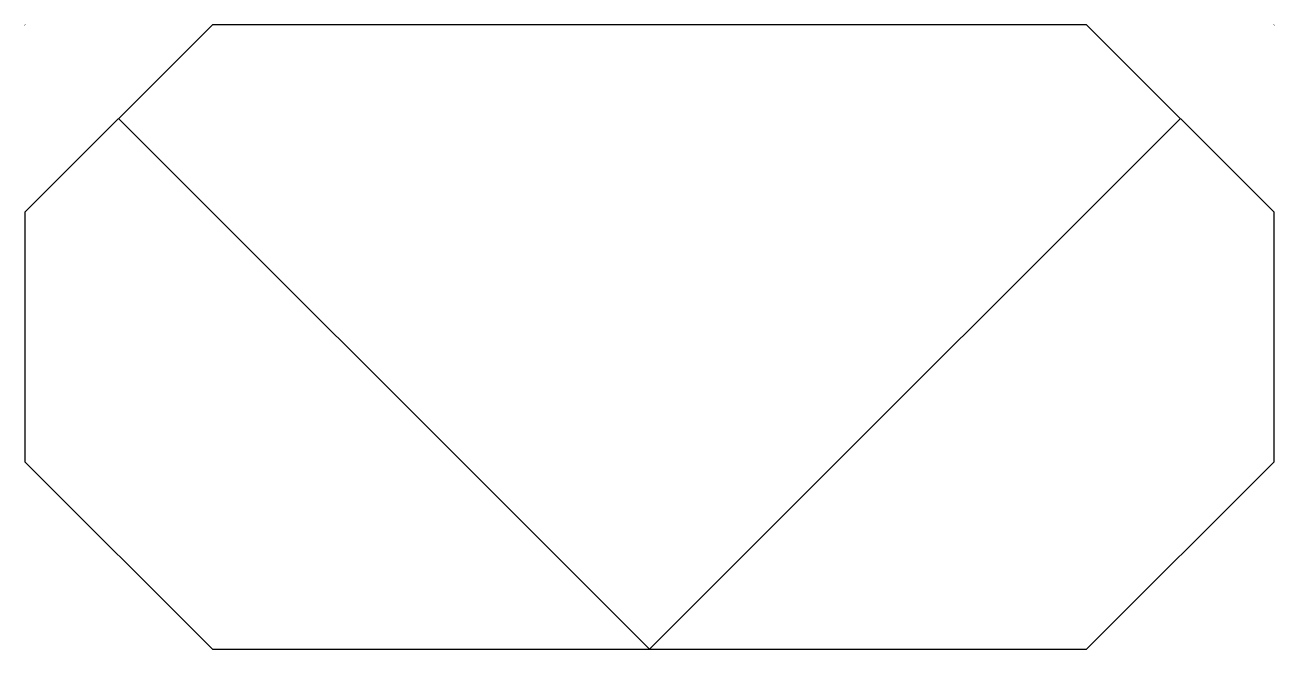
# Model space of a CAD drawing. Header units: millimetres. Extents: x 0 to 10, y -2.5 to 2.5.
import ezdxf

# ---------------------------------------------------------------- set-up
doc = ezdxf.new("R2010")
doc.units = ezdxf.units.MM
doc.layers.add('wipess', color=5, linetype='Continuous')

msp = doc.modelspace()

# ---------------------------------------------------------------- linework, layer by layer
msp.add_lwpolyline([(10, 2.5), (10, 2.5), (5, -2.5), (0, 2.5)])

# ---------------------------------------------------------------- next in the draw order: wipeouts: each hides what was drawn before it
for points in [[(10, 1), (10, 2.5), (8.5, 2.5)], [(0, 1), (0, 2.5), (1.5, 2.5)]]:
    msp.add_wipeout(points).dxf.layer = 'wipess'

# ---------------------------------------------------------------- next in the draw order: linework, layer by layer
msp.add_lwpolyline([(10, 1), (8.5, 2.5), (1.5, 2.5), (0, 1), (0, -1), (1.5, -2.5), (8.5, -2.5), (10, -1)], close=True)

doc.saveas('drawing.dxf')
